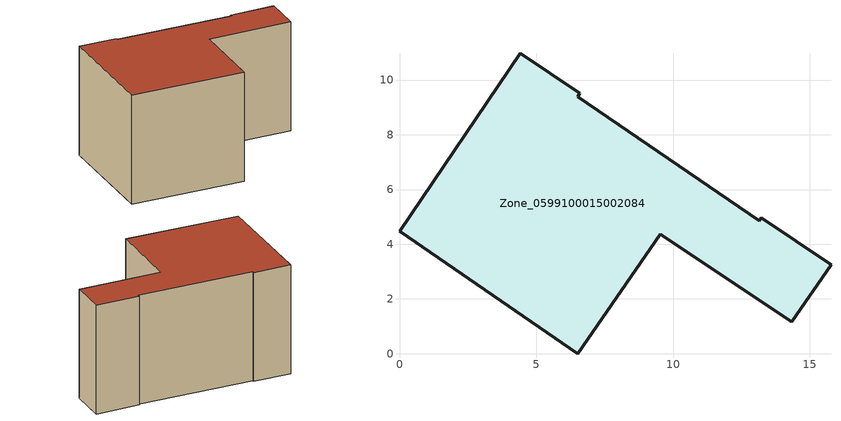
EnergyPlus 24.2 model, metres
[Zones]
Zone_0599100015002084
 floor ground (C_G): 6.51,9.4 13.15,4.85 13.22,4.96 15.77,3.26 14.34,1.17 9.52,4.37 6.52,0 0,4.48 4.41,10.98 6.59,9.52 z0.88
 wall outside (C_F): 6.59,9.52 4.41,10.98 0,4.48 6.52,0 9.52,4.37 14.34,1.17 15.77,3.26 13.22,4.96 13.15,4.85 6.51,9.4 6.59,9.52 z0.88:8.6
 roof outside (C_R): 13.22,4.96 13.15,4.85 6.51,9.4 6.59,9.52 4.41,10.98 0,4.48 6.52,0 9.52,4.37 14.34,1.17 15.77,3.26 z8.6
[BUILDING]
Pand.0599100015002084: North Axis=0; Terrain=City; Loads Convergence Tolerance Value=0.04; Temperature Convergence Tolerance Value=0.4; Solar Distribution=FullExterior; Maximum Number of Warmup Days=25; Minimum Number of Warmup Days=1
[Site:Location]
Rotterdam.The.Hague.AP_ZH_NLD Design_Conditions: Latitude=51.96; Longitude=4.45; Time Zone=1; Elevation=-4.5
[SITE:GROUNDTEMPERATURE:BUILDINGSURFACE]
18, 18, 18, 18, 18, 18, 18, 18, 18, 18, 18, 18
[MATERIAL] Thermal Absorptance=0.9; Solar Absorptance=0.7; Visible Absorptance=0.7
Name | Roughness | Thickness | Conductivity | Density | Specific Heat
G.TI.1965-1974 | MediumSmooth | 0.15 | 0.882353 | 540 | 1210
F.TI.1965-1974 | Rough | 0.3 | 0.697674 | 1920 | 840
R.TI.1965-1974 | MediumRough | 0.2 | 0.232558 | 1500 | 1000
[CONSTRUCTION]
C_G: G.TI.1965-1974
C_F: F.TI.1965-1974
C_R: R.TI.1965-1974
[ZONE]
Zone_0599100015002084: Type=1; Multiplier=1; Ceiling Height=Autocalculate; Volume=Autocalculate; Floor Area=autocalculate; Part of Total Floor Area=Yes
[ZONEINFILTRATION:DESIGNFLOWRATE]
Infil_Zone_0599100015002084: Zone or ZoneList or Space or SpaceList=Zone_0599100015002084; Schedule=AlwaysOn; Design Flow Rate Calculation Method=Flow/Area; Flow Rate per Floor Area=0.003; Constant Term Coefficient=1; Temperature Term Coefficient=0; Velocity Term Coefficient=0; Velocity Squared Term Coefficient=0
[HVACTEMPLATE:ZONE:IDEALLOADSAIRSYSTEM]
Zone_0599100015002084: Maximum Heating Supply Air Temperature=50; Minimum Cooling Supply Air Temperature=13; Maximum Heating Supply Air Humidity Ratio=0.0156; Minimum Cooling Supply Air Humidity Ratio=0.0077; Heating Limit=NoLimit; Cooling Limit=NoLimit; Dehumidification Control Type=ConstantSensibleHeatRatio; Cooling Sensible Heat Ratio=0.7; Dehumidification Setpoint=60; Humidification Control Type=None; Humidification Setpoint=30; Outdoor Air Method=None; Outdoor Air Flow Rate per Person=0.00944; Outdoor Air Flow Rate per Zone Floor Area=0; Outdoor Air Flow Rate per Zone=0; Demand Controlled Ventilation Type=None; Outdoor Air Economizer Type=NoEconomizer; Heat Recovery Type=None; Sensible Heat Recovery Effectiveness=0.7; Latent Heat Recovery Effectiveness=0.65
[ZONECONTROL:THERMOSTAT]
ThermostatControl_Zone_0599100015002084: Zone or ZoneList=Zone_0599100015002084; Control Type Schedule=DualSetpointControlType; Control 1=Thermostat_Zone_0599100015002084; Temperature Difference Between Cutout And Setpoint=0
[THERMOSTATSETPOINT:DUALSETPOINT]
Thermostat_Zone_0599100015002084: Heating Setpoint Temperature Schedule=HeatingSetpoint_Zone_0599100015002084; Cooling Setpoint Temperature Schedule=CoolingSetpoint_Zone_0599100015002084
[SCHEDULE:COMPACT]
HeatingSetpoint_Zone_0599100015002084: Through: 12/31, For: AllDays, Until: 24:00, 21
CoolingSetpoint_Zone_0599100015002084: Through: 12/31, For: AllDays, Until: 24:00, 24
DualSetpointControlType: Through: 12/31, For: AllDays, Until: 24:00, 4
AlwaysOn: Through: 12/31, For: AllDays, Until: 24:00, 1
